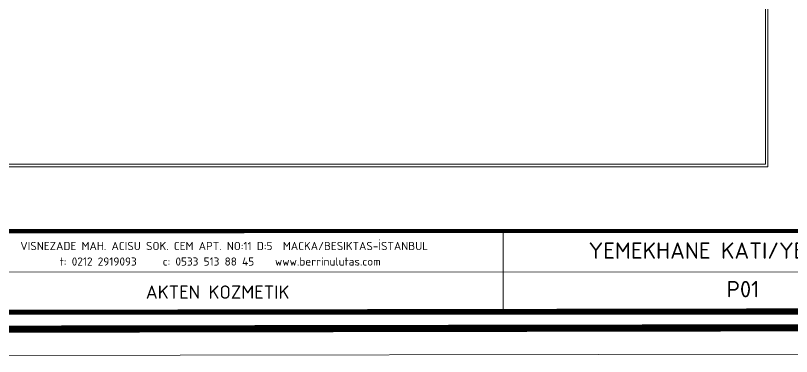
# Model space of a CAD drawing. Header units: inches. Extents: x -51836 to -42603, y 323 to 5499.
# Drawn here: x -49199 to -46156, y 323 to 1661 of the extents above; entities that cross this region are included whole.
import ezdxf
from ezdxf.enums import TextEntityAlignment as Align

# ---------------------------------------------------------------- set-up
doc = ezdxf.new("R2010")
doc.units = ezdxf.units.IN
doc.header["$MEASUREMENT"] = 0
for name, color, linetype, lineweight in [('A-CAM', 2, 'Continuous', 20), ('Auto-Antet', 7, 'Continuous', 18), ('G3', 7, 'Continuous', 30)]:
    doc.layers.add(name, color=color, linetype=linetype, lineweight=lineweight)
doc.styles.add('style1', font='isocpeur.ttf', dxfattribs={"height": 20})

# ---------------------------------------------------------------- blocks, each defined once
blk = doc.blocks.new('4. kat')
at = {"layer": 'A-CAM', "color": 7, "linetype": 'Continuous', "lineweight": 20}
for p, q in [((-50675.5, 17239.2), (-50675.5, 19804.2)), ((-54682.5, 17239.2), (-50675.5, 17239.2))]:
    blk.add_line(p, q, dxfattribs=at)
blk.add_lwpolyline([(-54692.5, 17856.2), (-54692.5, 17229.2), (-50665.5, 17229.2), (-50665.5, 19814.2), (-50794.5, 19814.2), (-50794.5, 20761.2), (-51973.5, 20761.2), (-51973.5, 20009.1)], dxfattribs=at)
blk.add_lwpolyline([(-54682.5, 17856.2), (-54682.5, 17239.2), (-50675.5, 17239.2), (-50675.5, 19804.2), (-50794.5, 19804.2), (-50794.5, 17856.2)], close=True, dxfattribs=at)

msp = doc.modelspace()

# ---------------------------------------------------------------- linework, layer by layer
at = {"layer": 'Auto-Antet', "color": 1}
for p, q in [((-47286.7, 814.3), (-47286.7, 494.3)), ((-49419.6, 654.2), (-45400.5, 656.2))]:
    msp.add_line(p, q, dxfattribs=at)
at = {"layer": 'Auto-Antet', "linetype": 'Continuous'}
msp.add_lwpolyline([(-45272.5, 334.1), (-45272.5, 5499.2), (-51836.2, 5488.5), (-51836.2, 323.3)], close=True, dxfattribs=at)
at = {"layer": 'Auto-Antet', "color": 1}
for points, const_width in [([(-51776.2, 5428.3), (-51776.2, 426.2), (-45332.5, 437.3), (-45332.5, 5439.4)], 28), ([(-51708.2, 5360.3), (-51708.2, 494.2), (-45400.5, 505.3), (-45400.5, 5371.4)], 16), ([(-51708.2, 494.2), (-45400.5, 496.2), (-45400.5, 816.2), (-51708.2, 814.2)], 16)]:
    msp.add_lwpolyline(points, close=True, dxfattribs=dict(at, const_width=const_width))

# ---------------------------------------------------------------- block references
at = {"layer": 'G3', "color": 252}
msp.add_blockref('4. kat', (4417, -16161.1), dxfattribs=at)

# ---------------------------------------------------------------- texts
at = {"layer": 'Auto-Antet', "style": 'style1'}
for s, height, p in [('  VISNEZADE MAH. ACISU SOK. CEM APT. NO:11 D:5  MACKA/BESIKTAS-İSTANBUL  ', 32, (-48380.7, 740.9)), ('t: 0212 2919093     c: 0533 513 88 45    www.berrinulutas.com', 32, (-48396.4, 680)), ('AKTEN KOZMETIK', 52, (-48406.6, 550))]:
    msp.add_text(s, height=height, dxfattribs=at).set_placement(p, align=Align.CENTER)
for s, p in [('YEMEKHANE KATI/YERLESIM PLANI', (-46951.9, 706.9)), ('P01', (-46411, 555.7))]:
    msp.add_text(s, height=64, dxfattribs=at).set_placement(p)

doc.saveas('drawing.dxf')
